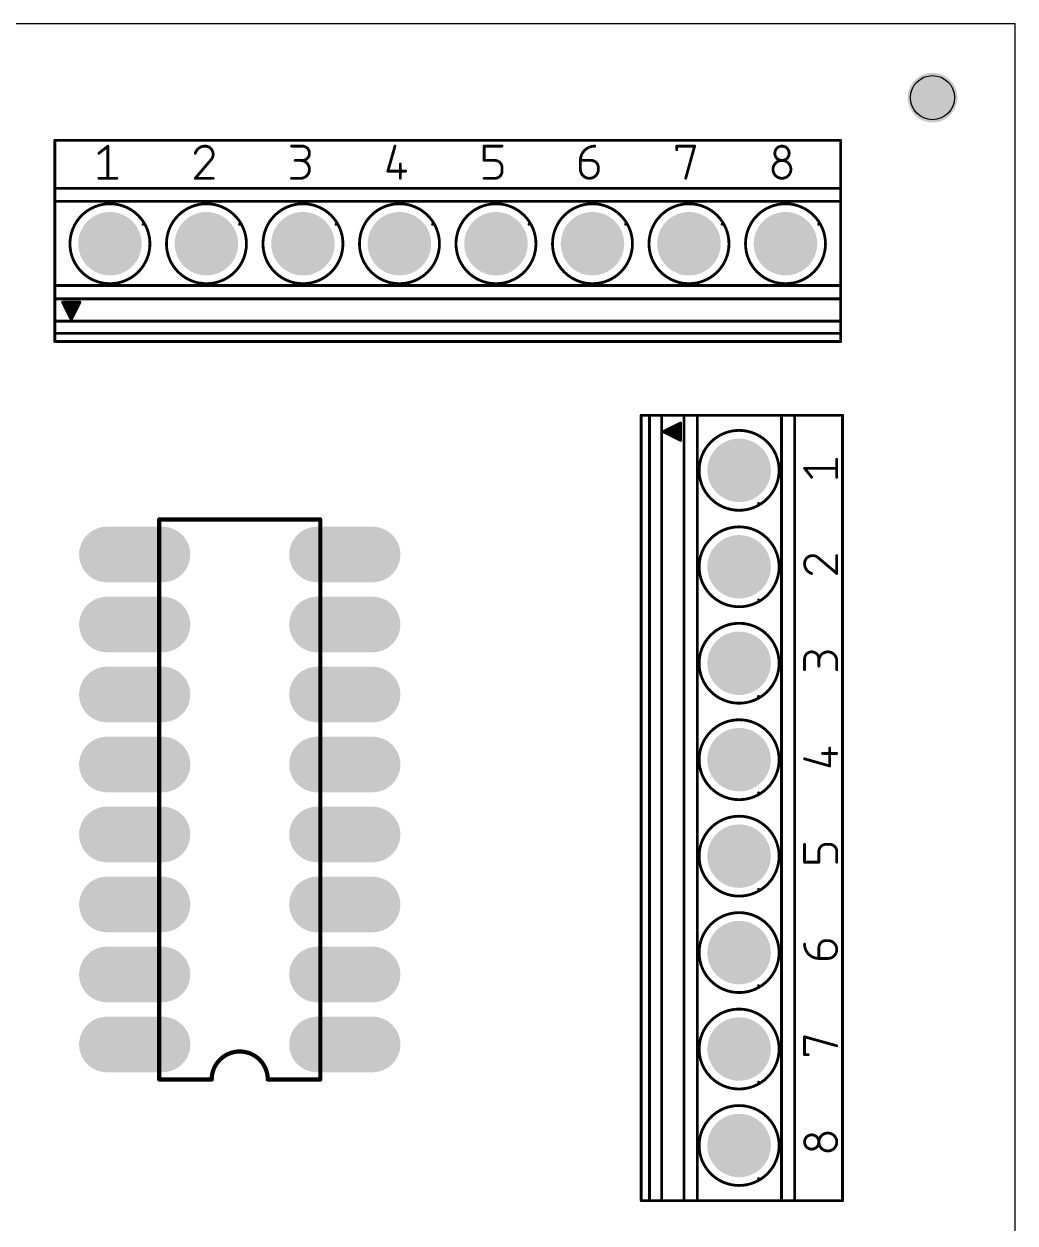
# Model space of a CAD drawing. Extents: x 0 to 102, y 25 to 102.
# Drawn here: x 65.66 to 101.6, y 58.09 to 101.6 of the extents above; entities that cross this region are included whole.
import ezdxf

# ---------------------------------------------------------------- set-up
doc = ezdxf.new("R2010")
doc.units = 0
for name, color, linetype in [('17', 110, 'CONTINUOUS'), ('20', 31, 'CONTINUOUS'), ('21', 253, 'CONTINUOUS'), ('29', 253, 'CONTINUOUS')]:
    doc.layers.add(name, color=color, linetype=linetype)

# ---------------------------------------------------------------- blocks, each defined once
blk = doc.blocks.new('LONGP100')
at = {"const_width": 1}
blk.add_lwpolyline([(-0.5, 0), (0.5, 0)], dxfattribs=at)
at = {"const_width": 0.5}
for points in [[(-0.5, 0.25, 1), (-0.5, -0.25)], [(0.5, -0.25, 1), (0.5, 0.25)]]:
    blk.add_lwpolyline(points, format="xyb", dxfattribs=at)
blk = doc.blocks.new('ROUNDP')
at = {"const_width": 0.5}
blk.add_lwpolyline([(0, -0.25, 1), (0, 0.25, 1), (0, -0.25)], format="xyb", dxfattribs=at)

msp = doc.modelspace()

# ---------------------------------------------------------------- linework, layer by layer
at = {"layer": '20'}
for p, q in [((101.6, 101.6), (0, 101.6)), ((101.6, 25.4), (101.6, 101.6))]:
    msp.add_line(p, q, dxfattribs=at)
msp.add_circle((98.608, 98.927), 0.8, dxfattribs=at)
at = {"layer": '21'}
for points, const_width in [([(66.776, 97.376), (95.276, 97.376)], 0.1016), ([(66.776, 97.376), (66.776, 95.6383)], 0.1016), ([(68.3768, 96.9081), (68.7014, 97.1677)], 0.1016), ([(68.7014, 97.1677), (68.7014, 95.9993)], 0.1016), ([(75.3618, 97.1677), (75.7513, 97.1677)], 0.1016), ([(79.1139, 97.1677), (78.8543, 96.2589)], 0.1016), ([(82.3468, 96.6484), (82.3468, 97.1677)], 0.1016), ([(82.3468, 97.1677), (82.9959, 97.1677)], 0.1016), ([(89.3318, 97.0379), (89.3318, 97.1677)], 0.1016), ([(89.3318, 97.1677), (89.9809, 97.1677)], 0.1016), ([(89.9809, 97.1677), (89.6564, 95.9993)], 0.1016), ([(95.276, 97.376), (95.276, 95.6383)], 0.1016), ([(72.421, 96.6484), (71.8693, 95.9993)], 0.1016), ([(75.7513, 96.6484), (75.4916, 96.6484)], 0.1016), ([(82.7363, 96.6484), (82.3468, 96.6484)], 0.1016), ([(85.8393, 96.6484), (86.2288, 96.6484)], 0.1016), ([(85.8393, 96.3239), (85.8393, 96.6484)], 0.1016), ([(78.8543, 96.2589), (79.5034, 96.2589)], 0.1016), ([(79.3087, 96.5186), (79.3087, 95.9993)], 0.1016), ([(82.9959, 96.2589), (82.9959, 96.3888)], 0.1016), ([(86.4884, 96.3888), (86.4884, 96.3239)], 0.1016), ([(68.3768, 95.9993), (69.0259, 95.9993)], 0.1016), ([(71.8693, 95.9993), (72.5184, 95.9993)], 0.1016), ([(75.3618, 95.9993), (75.6864, 95.9993)], 0.1016), ([(82.3468, 95.9993), (82.7363, 95.9993)], 0.1016), ([(66.776, 95.6383), (66.776, 95.1627)], 0.1016), ([(66.776, 95.6383), (95.276, 95.6383)], 0.1016), ([(95.276, 95.1627), (95.276, 95.6383)], 0.1016), ([(66.776, 92.1097), (66.776, 95.1627)], 0.1016), ([(95.276, 95.1627), (66.776, 95.1627)], 0.1016), ([(95.276, 92.1097), (95.276, 95.1627)], 0.1016), ([(69.982, 94.337), (69.976, 94.331)], 0.1016), ([(73.482, 94.337), (73.476, 94.331)], 0.1016), ([(76.982, 94.337), (76.976, 94.331)], 0.1016), ([(80.482, 94.337), (80.476, 94.331)], 0.1016), ([(83.982, 94.337), (83.976, 94.331)], 0.1016), ([(87.482, 94.337), (87.476, 94.331)], 0.1016), ([(90.982, 94.337), (90.976, 94.331)], 0.1016), ([(94.482, 94.337), (94.476, 94.331)], 0.1016), ([(66.776, 92.1097), (95.276, 92.1097)], 0.1016), ([(66.776, 92.1097), (66.776, 91.6267)], 0.1016), ([(95.276, 92.1097), (95.276, 91.6267)], 0.1016), ([(95.276, 91.6267), (66.776, 91.6267)], 0.1016), ([(66.776, 91.6267), (66.776, 90.815)], 0.1016), ([(67.3735, 90.8685), (67.056, 91.5035)], 0.1016), ([(67.056, 91.5035), (67.691, 91.5035)], 0.1016), ([(67.0877, 91.44), (67.6593, 91.44)], 0.1016), ([(67.1386, 91.3384), (67.6085, 91.3384)], 0.1016), ([(67.691, 91.5035), (67.3735, 90.8685)], 0.1016), ([(95.276, 91.6267), (95.276, 90.815)], 0.1016), ([(67.1894, 91.2368), (67.5577, 91.2368)], 0.1016), ([(67.2401, 91.1352), (67.5069, 91.1352)], 0.1016), ([(67.291, 91.0336), (67.4561, 91.0336)], 0.1016), ([(67.3418, 90.932), (67.4053, 90.932)], 0.1016), ([(95.276, 90.815), (66.776, 90.815)], 0.1016), ([(66.776, 90.815), (66.776, 90.376)], 0.1016), ([(95.276, 90.815), (95.276, 90.376)], 0.1016), ([(66.776, 90.376), (95.276, 90.376)], 0.1016), ([(66.776, 90.376), (66.776, 90.076)], 0.1016), ([(66.776, 90.076), (95.276, 90.076)], 0.1016), ([(95.276, 90.376), (95.276, 90.076)], 0.1016), ([(88.044, 87.402), (88.044, 58.902)], 0.1016), ([(88.344, 87.402), (88.044, 87.402)], 0.1016), ([(88.344, 87.402), (88.344, 58.902)], 0.1016), ([(88.783, 87.402), (88.344, 87.402)], 0.1016), ([(89.5947, 87.402), (88.783, 87.402)], 0.1016), ([(88.783, 58.902), (88.783, 87.402)], 0.1016), ([(88.8365, 86.8045), (89.4715, 87.122)], 0.1016), ([(89.3699, 87.0712), (89.4715, 87.0712)], 0.1016), ([(89.4715, 87.122), (89.4715, 86.487)], 0.1016), ([(89.5947, 58.902), (89.5947, 87.402)], 0.1016), ([(90.0777, 87.402), (89.5947, 87.402)], 0.1016), ([(90.0777, 87.402), (93.1307, 87.402)], 0.1016), ([(90.0777, 87.402), (90.0777, 58.902)], 0.1016), ([(93.6063, 87.402), (93.1307, 87.402)], 0.1016), ([(93.1307, 58.902), (93.1307, 87.402)], 0.1016), ([(95.344, 87.402), (93.6063, 87.402)], 0.1016), ([(93.6063, 87.402), (93.6063, 58.902)], 0.1016), ([(95.344, 87.402), (95.344, 58.902)], 0.1016), ([(89.4715, 86.487), (88.8365, 86.8045)], 0.1016), ([(88.9127, 86.7664), (89.4715, 86.7664)], 0.1016), ([(88.9635, 86.868), (89.4715, 86.868)], 0.1016), ([(89.1159, 86.6648), (89.4715, 86.6648)], 0.1016), ([(89.1667, 86.9696), (89.4715, 86.9696)], 0.1016), ([(89.3191, 86.5632), (89.4715, 86.5632)], 0.1016), ([(95.1357, 85.1521), (95.1357, 85.8012)], 0.1016), ([(94.2269, 85.1521), (93.9673, 85.4766)], 0.1016), ([(93.9673, 85.4766), (95.1357, 85.4766)], 0.1016), ([(92.305, 84.196), (92.299, 84.202)], 0.1016), ([(70.5625, 83.6181), (70.5625, 63.2981)], 0.1524), ([(70.5625, 83.6181), (76.4045, 83.6181)], 0.1524), ([(76.4045, 63.2981), (76.4045, 83.6181)], 0.1524), ([(94.4866, 82.2113), (95.1357, 81.6596)], 0.1016), ([(95.1357, 81.6596), (95.1357, 82.3087)], 0.1016), ([(92.305, 80.696), (92.299, 80.702)], 0.1016), ([(93.9673, 78.1671), (93.9673, 78.5566)], 0.1016), ([(94.4866, 78.5566), (94.4866, 78.2969)], 0.1016), ([(95.1357, 78.1671), (95.1357, 78.4916)], 0.1016), ([(92.305, 77.196), (92.299, 77.202)], 0.1016), ([(94.8761, 74.6746), (94.8761, 75.3237)], 0.1016), ([(93.9673, 74.9342), (94.8761, 74.6746)], 0.1016), ([(94.6164, 75.129), (95.1357, 75.129)], 0.1016), ([(92.305, 73.696), (92.299, 73.702)], 0.1016), ([(93.9673, 71.1821), (93.9673, 71.8312)], 0.1016), ([(94.8761, 71.8312), (94.7462, 71.8312)], 0.1016), ([(94.4866, 71.5716), (94.4866, 71.1821)], 0.1016), ([(95.1357, 71.1821), (95.1357, 71.5716)], 0.1016), ([(94.4866, 71.1821), (93.9673, 71.1821)], 0.1016), ([(92.305, 70.196), (92.299, 70.202)], 0.1016), ([(94.7462, 68.3387), (94.8111, 68.3387)], 0.1016), ([(94.4866, 67.6896), (94.4866, 68.0791)], 0.1016), ([(94.8111, 67.6896), (94.4866, 67.6896)], 0.1016), ([(92.305, 66.696), (92.299, 66.702)], 0.1016), ([(93.9673, 64.1971), (93.9673, 64.8462)], 0.1016), ([(93.9673, 64.8462), (95.1357, 64.5216)], 0.1016), ([(94.0971, 64.1971), (93.9673, 64.1971)], 0.1016), ([(70.5625, 63.2981), (72.4675, 63.2981)], 0.1524), ([(76.4045, 63.2981), (74.4995, 63.2981)], 0.1524), ([(92.305, 63.196), (92.299, 63.202)], 0.1016), ([(92.305, 59.696), (92.299, 59.702)], 0.1016), ([(88.344, 58.902), (88.044, 58.902)], 0.1016), ([(88.783, 58.902), (88.344, 58.902)], 0.1016), ([(89.5947, 58.902), (88.783, 58.902)], 0.1016), ([(90.0777, 58.902), (89.5947, 58.902)], 0.1016), ([(90.0777, 58.902), (93.1307, 58.902)], 0.1016), ([(93.1307, 58.902), (93.6063, 58.902)], 0.1016), ([(95.344, 58.902), (93.6063, 58.902)], 0.1016)]:
    msp.add_lwpolyline(points, dxfattribs=dict(at, const_width=const_width))
for points, const_width in [([(66.776, 97.4014, 1), (66.776, 97.3506)], 0.0508), ([(66.8014, 97.376, 1), (66.7506, 97.376)], 0.0508), ([(68.7268, 97.1677, 1), (68.676, 97.1677)], 0.0508), ([(68.7172, 97.1479, 1), (68.6855, 97.1875)], 0.0508), ([(72.2263, 97.1677, 0.3252), (71.8693, 96.9081)], 0.1016), ([(72.5184, 96.8756, 0.4142), (72.2263, 97.1677)], 0.1016), ([(72.2263, 97.1931, 1), (72.2263, 97.1423)], 0.0508), ([(72.2263, 97.1423, 1), (72.2263, 97.1931)], 0.0508), ([(75.3618, 97.1931, 1), (75.3618, 97.1423)], 0.0508), ([(75.7513, 96.6484, 1), (75.7513, 97.1677)], 0.1016), ([(75.7513, 97.1931, 1), (75.7513, 97.1423)], 0.0508), ([(75.7513, 97.1423, 1), (75.7513, 97.1931)], 0.0508), ([(79.1384, 97.1607, 1), (79.0895, 97.1747)], 0.0508), ([(82.3722, 97.1677, 1), (82.3214, 97.1677)], 0.0508), ([(82.3468, 97.1931, 1), (82.3468, 97.1423)], 0.0508), ([(82.9959, 97.1423, 1), (82.9959, 97.1931)], 0.0508), ([(86.3586, 97.1677, 0.4142), (85.8393, 96.6484)], 0.1016), ([(86.3586, 97.1423, 1), (86.3586, 97.1931)], 0.0508), ([(89.3572, 97.1677, 1), (89.3064, 97.1677)], 0.0508), ([(89.3318, 97.1931, 1), (89.3318, 97.1423)], 0.0508), ([(89.3064, 97.0379, 1), (89.3572, 97.0379)], 0.0508), ([(90.0054, 97.1609, 1), (89.9564, 97.1745)], 0.0508), ([(89.9809, 97.1423, 1), (89.9809, 97.1931)], 0.0508), ([(93.4085, 96.9081, 1), (92.8892, 96.9081)], 0.1016), ([(95.3014, 97.376, 1), (95.2506, 97.376)], 0.0508), ([(95.276, 97.3506, 1), (95.276, 97.4014)], 0.0508), ([(68.3609, 96.9279, 1), (68.3927, 96.8882)], 0.0508), ([(71.8451, 96.9159, 1), (71.8935, 96.9002)], 0.0508), ([(72.421, 96.6484, 0.2053), (72.5184, 96.8756)], 0.1016), ([(72.4035, 96.6668, 1), (72.4386, 96.63)], 0.0508), ([(72.4404, 96.632, 1), (72.4017, 96.6649)], 0.0508), ([(72.5438, 96.8756, 1), (72.493, 96.8756)], 0.0508), ([(72.493, 96.8756, 1), (72.5438, 96.8756)], 0.0508), ([(75.4916, 96.6738, 1), (75.4916, 96.623)], 0.0508), ([(75.6864, 95.9993, 1), (75.6864, 96.6484)], 0.1016), ([(75.6864, 96.6738, 1), (75.6864, 96.623)], 0.0508), ([(75.7513, 96.6738, 1), (75.7513, 96.623)], 0.0508), ([(75.7513, 96.623, 1), (75.7513, 96.6738)], 0.0508), ([(82.3468, 96.6738, 1), (82.3468, 96.623)], 0.0508), ([(82.3214, 96.6484, 1), (82.3722, 96.6484)], 0.0508), ([(82.9959, 96.3888, 0.4142), (82.7363, 96.6484)], 0.1016), ([(82.7363, 96.6738, 1), (82.7363, 96.623)], 0.0508), ([(82.7363, 96.623, 1), (82.7363, 96.6738)], 0.0508), ([(85.8393, 96.6738, 1), (85.8393, 96.623)], 0.0508), ([(85.8647, 96.6484, 1), (85.8139, 96.6484)], 0.0508), ([(85.8139, 96.6484, 1), (85.8647, 96.6484)], 0.0508), ([(86.4884, 96.3888, 0.4142), (86.2288, 96.6484)], 0.1016), ([(86.2288, 96.6738, 1), (86.2288, 96.623)], 0.0508), ([(86.2288, 96.623, 1), (86.2288, 96.6738)], 0.0508), ([(93.4734, 96.3239, 1), (92.8243, 96.3239)], 0.1016), ([(92.8892, 96.9081, 1), (93.4085, 96.9081)], 0.1016), ([(92.9146, 96.9081, 1), (92.8638, 96.9081)], 0.0508), ([(92.8638, 96.9081, 1), (92.9146, 96.9081)], 0.0508), ([(93.4339, 96.9081, 1), (93.3831, 96.9081)], 0.0508), ([(93.3831, 96.9081, 1), (93.4339, 96.9081)], 0.0508), ([(78.8543, 96.2843, 1), (78.8543, 96.2335)], 0.0508), ([(78.8299, 96.2659, 1), (78.8787, 96.252)], 0.0508), ([(79.3341, 96.5186, 1), (79.2833, 96.5186)], 0.0508), ([(79.5034, 96.2335, 1), (79.5034, 96.2843)], 0.0508), ([(82.7363, 95.9993, 0.4142), (82.9959, 96.2589)], 0.1016), ([(83.0213, 96.3888, 1), (82.9705, 96.3888)], 0.0508), ([(82.9705, 96.3888, 1), (83.0213, 96.3888)], 0.0508), ([(83.0213, 96.2589, 1), (82.9705, 96.2589)], 0.0508), ([(82.9705, 96.2589, 1), (83.0213, 96.2589)], 0.0508), ([(85.8393, 96.3239, 1), (86.4884, 96.3239)], 0.1016), ([(85.8647, 96.3239, 1), (85.8139, 96.3239)], 0.0508), ([(85.8139, 96.3239, 1), (85.8647, 96.3239)], 0.0508), ([(86.5138, 96.3888, 1), (86.463, 96.3888)], 0.0508), ([(86.463, 96.3888, 1), (86.5138, 96.3888)], 0.0508), ([(86.5138, 96.3239, 1), (86.463, 96.3239)], 0.0508), ([(86.463, 96.3239, 1), (86.5138, 96.3239)], 0.0508), ([(92.8243, 96.3239, 1), (93.4734, 96.3239)], 0.1016), ([(92.8497, 96.3239, 1), (92.7989, 96.3239)], 0.0508), ([(92.7989, 96.3239, 1), (92.8497, 96.3239)], 0.0508), ([(93.4988, 96.3239, 1), (93.448, 96.3239)], 0.0508), ([(93.448, 96.3239, 1), (93.4988, 96.3239)], 0.0508), ([(68.3768, 96.0247, 1), (68.3768, 95.9739)], 0.0508), ([(68.676, 95.9993, 1), (68.7268, 95.9993)], 0.0508), ([(69.0259, 95.9739, 1), (69.0259, 96.0247)], 0.0508), ([(71.8499, 96.0158, 1), (71.8887, 95.9828)], 0.0508), ([(71.8693, 96.0247, 1), (71.8693, 95.9739)], 0.0508), ([(72.5184, 95.9739, 1), (72.5184, 96.0247)], 0.0508), ([(75.3618, 96.0247, 1), (75.3618, 95.9739)], 0.0508), ([(75.6864, 96.0247, 1), (75.6864, 95.9739)], 0.0508), ([(75.6864, 95.9739, 1), (75.6864, 96.0247)], 0.0508), ([(79.2833, 95.9993, 1), (79.3341, 95.9993)], 0.0508), ([(82.3468, 96.0247, 1), (82.3468, 95.9739)], 0.0508), ([(82.7363, 96.0247, 1), (82.7363, 95.9739)], 0.0508), ([(82.7363, 95.9739, 1), (82.7363, 96.0247)], 0.0508), ([(89.6319, 96.0061, 1), (89.6808, 95.9925)], 0.0508), ([(66.8014, 95.6383, 1), (66.7506, 95.6383)], 0.0508), ([(66.776, 95.6637, 1), (66.776, 95.6129)], 0.0508), ([(66.7506, 95.6383, 1), (66.8014, 95.6383)], 0.0508), ([(95.3014, 95.6383, 1), (95.2506, 95.6383)], 0.0508), ([(95.2506, 95.6383, 1), (95.3014, 95.6383)], 0.0508), ([(95.276, 95.6129, 1), (95.276, 95.6637)], 0.0508), ([(66.8014, 95.1627, 1), (66.7506, 95.1627)], 0.0508), ([(66.776, 95.1881, 1), (66.776, 95.1373)], 0.0508), ([(66.7506, 95.1627, 1), (66.8014, 95.1627)], 0.0508), ([(68.776, 92.176, 1), (68.776, 95.076, 1), (68.776, 92.176)], 0.1016), ([(72.276, 92.176, 1), (72.276, 95.076, 1), (72.276, 92.176)], 0.1016), ([(75.776, 92.176, 1), (75.776, 95.076, 1), (75.776, 92.176)], 0.1016), ([(79.276, 92.176, 1), (79.276, 95.076, 1), (79.276, 92.176)], 0.1016), ([(82.776, 92.176, 1), (82.776, 95.076, 1), (82.776, 92.176)], 0.1016), ([(86.276, 92.176, 1), (86.276, 95.076, 1), (86.276, 92.176)], 0.1016), ([(89.776, 92.176, 1), (89.776, 95.076, 1), (89.776, 92.176)], 0.1016), ([(93.276, 92.176, 1), (93.276, 95.076, 1), (93.276, 92.176)], 0.1016), ([(95.3014, 95.1627, 1), (95.2506, 95.1627)], 0.0508), ([(95.2506, 95.1627, 1), (95.3014, 95.1627)], 0.0508), ([(95.276, 95.1373, 1), (95.276, 95.1881)], 0.0508), ([(69.958, 94.349, 1), (69.994, 94.313)], 0.0508), ([(70, 94.319, 1), (69.964, 94.355)], 0.0508), ([(73.458, 94.349, 1), (73.494, 94.313)], 0.0508), ([(73.5, 94.319, 1), (73.464, 94.355)], 0.0508), ([(76.958, 94.349, 1), (76.994, 94.313)], 0.0508), ([(77, 94.319, 1), (76.964, 94.355)], 0.0508), ([(80.458, 94.349, 1), (80.494, 94.313)], 0.0508), ([(80.5, 94.319, 1), (80.464, 94.355)], 0.0508), ([(83.958, 94.349, 1), (83.994, 94.313)], 0.0508), ([(84, 94.319, 1), (83.964, 94.355)], 0.0508), ([(87.458, 94.349, 1), (87.494, 94.313)], 0.0508), ([(87.5, 94.319, 1), (87.464, 94.355)], 0.0508), ([(90.958, 94.349, 1), (90.994, 94.313)], 0.0508), ([(91, 94.319, 1), (90.964, 94.355)], 0.0508), ([(94.458, 94.349, 1), (94.494, 94.313)], 0.0508), ([(94.5, 94.319, 1), (94.464, 94.355)], 0.0508), ([(66.776, 92.1351, 1), (66.776, 92.0843)], 0.0508), ([(66.8014, 92.1097, 1), (66.7506, 92.1097)], 0.0508), ([(66.7506, 92.1097, 1), (66.8014, 92.1097)], 0.0508), ([(95.3014, 92.1097, 1), (95.2506, 92.1097)], 0.0508), ([(95.2506, 92.1097, 1), (95.3014, 92.1097)], 0.0508), ([(95.276, 92.0843, 1), (95.276, 92.1351)], 0.0508), ([(66.776, 91.6521, 1), (66.776, 91.6013)], 0.0508), ([(66.8014, 91.6267, 1), (66.7506, 91.6267)], 0.0508), ([(66.7506, 91.6267, 1), (66.8014, 91.6267)], 0.0508), ([(67.0787, 91.5149, 1), (67.0333, 91.4921)], 0.0508), ([(67.056, 91.5289, 1), (67.056, 91.4781)], 0.0508), ([(67.0877, 91.4654, 1), (67.0877, 91.4146)], 0.0508), ([(67.1386, 91.3638, 1), (67.1386, 91.313)], 0.0508), ([(67.6085, 91.313, 1), (67.6085, 91.3638)], 0.0508), ([(67.6593, 91.4146, 1), (67.6593, 91.4654)], 0.0508), ([(67.7137, 91.4921, 1), (67.6683, 91.5149)], 0.0508), ([(67.691, 91.4781, 1), (67.691, 91.5289)], 0.0508), ([(95.3014, 91.6267, 1), (95.2506, 91.6267)], 0.0508), ([(95.2506, 91.6267, 1), (95.3014, 91.6267)], 0.0508), ([(95.276, 91.6013, 1), (95.276, 91.6521)], 0.0508), ([(67.1894, 91.2622, 1), (67.1894, 91.2114)], 0.0508), ([(67.2401, 91.1606, 1), (67.2401, 91.1098)], 0.0508), ([(67.291, 91.059, 1), (67.291, 91.0082)], 0.0508), ([(67.3418, 90.9574, 1), (67.3418, 90.9066)], 0.0508), ([(67.4053, 90.9066, 1), (67.4053, 90.9574)], 0.0508), ([(67.4561, 91.0082, 1), (67.4561, 91.059)], 0.0508), ([(67.5069, 91.1098, 1), (67.5069, 91.1606)], 0.0508), ([(67.5577, 91.2114, 1), (67.5577, 91.2622)], 0.0508), ([(66.776, 90.8404, 1), (66.776, 90.7896)], 0.0508), ([(66.8014, 90.815, 1), (66.7506, 90.815)], 0.0508), ([(66.7506, 90.815, 1), (66.8014, 90.815)], 0.0508), ([(67.3508, 90.8799, 1), (67.3962, 90.8571)], 0.0508), ([(67.3508, 90.8571, 1), (67.3962, 90.8799)], 0.0508), ([(95.3014, 90.815, 1), (95.2506, 90.815)], 0.0508), ([(95.2506, 90.815, 1), (95.3014, 90.815)], 0.0508), ([(95.276, 90.7896, 1), (95.276, 90.8404)], 0.0508), ([(66.776, 90.4014, 1), (66.776, 90.3506)], 0.0508), ([(66.8014, 90.376, 1), (66.7506, 90.376)], 0.0508), ([(66.7506, 90.376, 1), (66.8014, 90.376)], 0.0508), ([(66.776, 90.1014, 1), (66.776, 90.0506)], 0.0508), ([(66.7506, 90.076, 1), (66.8014, 90.076)], 0.0508), ([(95.3014, 90.376, 1), (95.2506, 90.376)], 0.0508), ([(95.2506, 90.376, 1), (95.3014, 90.376)], 0.0508), ([(95.2506, 90.076, 1), (95.3014, 90.076)], 0.0508), ([(95.276, 90.3506, 1), (95.276, 90.4014)], 0.0508), ([(95.276, 90.0506, 1), (95.276, 90.1014)], 0.0508), ([(88.0694, 87.402, 1), (88.0186, 87.402)], 0.0508), ([(88.044, 87.4274, 1), (88.044, 87.3766)], 0.0508), ([(88.3694, 87.402, 1), (88.3186, 87.402)], 0.0508), ([(88.344, 87.4274, 1), (88.344, 87.3766)], 0.0508), ([(88.344, 87.3766, 1), (88.344, 87.4274)], 0.0508), ([(88.783, 87.4274, 1), (88.783, 87.3766)], 0.0508), ([(88.8084, 87.402, 1), (88.7576, 87.402)], 0.0508), ([(88.783, 87.3766, 1), (88.783, 87.4274)], 0.0508), ([(89.3699, 87.0966, 1), (89.3699, 87.0458)], 0.0508), ([(89.4969, 87.122, 1), (89.4461, 87.122)], 0.0508), ([(89.4829, 87.0993, 1), (89.4601, 87.1447)], 0.0508), ([(89.4715, 87.0458, 1), (89.4715, 87.0966)], 0.0508), ([(89.6201, 87.402, 1), (89.5693, 87.402)], 0.0508), ([(89.5947, 87.4274, 1), (89.5947, 87.3766)], 0.0508), ([(89.5947, 87.3766, 1), (89.5947, 87.4274)], 0.0508), ([(90.0777, 87.4274, 1), (90.0777, 87.3766)], 0.0508), ([(90.1031, 87.402, 1), (90.0523, 87.402)], 0.0508), ([(90.0777, 87.3766, 1), (90.0777, 87.4274)], 0.0508), ([(93.1307, 87.4274, 1), (93.1307, 87.3766)], 0.0508), ([(93.1561, 87.402, 1), (93.1053, 87.402)], 0.0508), ([(93.1307, 87.3766, 1), (93.1307, 87.4274)], 0.0508), ([(93.6063, 87.4274, 1), (93.6063, 87.3766)], 0.0508), ([(93.6317, 87.402, 1), (93.5809, 87.402)], 0.0508), ([(93.6063, 87.3766, 1), (93.6063, 87.4274)], 0.0508), ([(95.3694, 87.402, 1), (95.3186, 87.402)], 0.0508), ([(95.344, 87.3766, 1), (95.344, 87.4274)], 0.0508), ([(88.8479, 86.8272, 1), (88.8251, 86.7818)], 0.0508), ([(88.8251, 86.8272, 1), (88.8479, 86.7818)], 0.0508), ([(88.9127, 86.7918, 1), (88.9127, 86.741)], 0.0508), ([(88.9635, 86.8934, 1), (88.9635, 86.8426)], 0.0508), ([(89.1159, 86.6902, 1), (89.1159, 86.6394)], 0.0508), ([(89.1667, 86.995, 1), (89.1667, 86.9442)], 0.0508), ([(89.3191, 86.5886, 1), (89.3191, 86.5378)], 0.0508), ([(89.4715, 86.9442, 1), (89.4715, 86.995)], 0.0508), ([(89.4715, 86.8426, 1), (89.4715, 86.8934)], 0.0508), ([(89.4715, 86.741, 1), (89.4715, 86.7918)], 0.0508), ([(89.4715, 86.6394, 1), (89.4715, 86.6902)], 0.0508), ([(89.4715, 86.5378, 1), (89.4715, 86.5886)], 0.0508), ([(91.594, 83.952, 1), (91.594, 86.852, 1), (91.594, 83.952)], 0.1016), ([(89.4461, 86.487, 1), (89.4969, 86.487)], 0.0508), ([(89.4601, 86.4643, 1), (89.4829, 86.5097)], 0.0508), ([(95.1611, 85.8012, 1), (95.1103, 85.8012)], 0.0508), ([(93.9871, 85.4925, 1), (93.9475, 85.4608)], 0.0508), ([(93.9673, 85.502, 1), (93.9673, 85.4512)], 0.0508), ([(95.1357, 85.4512, 1), (95.1357, 85.502)], 0.0508), ([(94.2071, 85.1362, 1), (94.2468, 85.168)], 0.0508), ([(95.1103, 85.1521, 1), (95.1611, 85.1521)], 0.0508), ([(92.317, 84.22, 1), (92.281, 84.184)], 0.0508), ([(92.287, 84.178, 1), (92.323, 84.214)], 0.0508), ([(70.6006, 83.6181, 1), (70.5244, 83.6181)], 0.0762), ([(70.5625, 83.6562, 1), (70.5625, 83.58)], 0.0762), ([(76.4426, 83.6181, 1), (76.3664, 83.6181)], 0.0762), ([(76.4045, 83.58, 1), (76.4045, 83.6562)], 0.0762), ([(91.594, 80.452, 1), (91.594, 83.352, 1), (91.594, 80.452)], 0.1016), ([(94.2594, 82.3087, 0.4142), (93.9673, 82.0166)], 0.1016), ([(94.4866, 82.2113, 0.2053), (94.2594, 82.3087)], 0.1016), ([(94.2594, 82.3341, 1), (94.2594, 82.2833)], 0.0508), ([(94.2594, 82.2833, 1), (94.2594, 82.3341)], 0.0508), ([(94.503, 82.2307, 1), (94.4701, 82.192)], 0.0508), ([(94.4682, 82.1938, 1), (94.505, 82.2289)], 0.0508), ([(95.1611, 82.3087, 1), (95.1103, 82.3087)], 0.0508), ([(93.9673, 82.0166, 0.3252), (94.2269, 81.6596)], 0.1016), ([(93.9927, 82.0166, 1), (93.9419, 82.0166)], 0.0508), ([(93.9419, 82.0166, 1), (93.9927, 82.0166)], 0.0508), ([(94.2191, 81.6354, 1), (94.2348, 81.6838)], 0.0508), ([(95.1103, 81.6596, 1), (95.1611, 81.6596)], 0.0508), ([(95.1192, 81.6402, 1), (95.1522, 81.6789)], 0.0508), ([(92.317, 80.72, 1), (92.281, 80.684)], 0.0508), ([(92.287, 80.678, 1), (92.323, 80.714)], 0.0508), ([(91.594, 76.952, 1), (91.594, 79.852, 1), (91.594, 76.952)], 0.1016), ([(94.4866, 78.5566, 1), (93.9673, 78.5566)], 0.1016), ([(95.1357, 78.4916, 1), (94.4866, 78.4916)], 0.1016), ([(93.9927, 78.5566, 1), (93.9419, 78.5566)], 0.0508), ([(93.9419, 78.5566, 1), (93.9927, 78.5566)], 0.0508), ([(94.512, 78.5566, 1), (94.4612, 78.5566)], 0.0508), ([(94.4612, 78.5566, 1), (94.512, 78.5566)], 0.0508), ([(94.4612, 78.4916, 1), (94.512, 78.4916)], 0.0508), ([(94.4612, 78.2969, 1), (94.512, 78.2969)], 0.0508), ([(95.1611, 78.4916, 1), (95.1103, 78.4916)], 0.0508), ([(95.1103, 78.4916, 1), (95.1611, 78.4916)], 0.0508), ([(93.9419, 78.1671, 1), (93.9927, 78.1671)], 0.0508), ([(95.1103, 78.1671, 1), (95.1611, 78.1671)], 0.0508), ([(92.317, 77.22, 1), (92.281, 77.184)], 0.0508), ([(92.287, 77.178, 1), (92.323, 77.214)], 0.0508), ([(91.594, 73.452, 1), (91.594, 76.352, 1), (91.594, 73.452)], 0.1016), ([(94.9015, 75.3237, 1), (94.8507, 75.3237)], 0.0508), ([(93.9743, 74.9587, 1), (93.9603, 74.9098)], 0.0508), ([(94.6164, 75.1544, 1), (94.6164, 75.1036)], 0.0508), ([(95.1357, 75.1036, 1), (95.1357, 75.1544)], 0.0508), ([(94.8507, 74.6746, 1), (94.9015, 74.6746)], 0.0508), ([(94.8691, 74.6502, 1), (94.883, 74.699)], 0.0508), ([(92.317, 73.72, 1), (92.281, 73.684)], 0.0508), ([(92.287, 73.678, 1), (92.323, 73.714)], 0.0508), ([(91.594, 69.952, 1), (91.594, 72.852, 1), (91.594, 69.952)], 0.1016), ([(93.9927, 71.8312, 1), (93.9419, 71.8312)], 0.0508), ([(94.7462, 71.8312, 0.4142), (94.4866, 71.5716)], 0.1016), ([(94.7462, 71.8566, 1), (94.7462, 71.8058)], 0.0508), ([(94.7462, 71.8058, 1), (94.7462, 71.8566)], 0.0508), ([(95.1357, 71.5716, 0.4142), (94.8761, 71.8312)], 0.1016), ([(94.8761, 71.8566, 1), (94.8761, 71.8058)], 0.0508), ([(94.8761, 71.8058, 1), (94.8761, 71.8566)], 0.0508), ([(94.512, 71.5716, 1), (94.4612, 71.5716)], 0.0508), ([(94.4612, 71.5716, 1), (94.512, 71.5716)], 0.0508), ([(95.1611, 71.5716, 1), (95.1103, 71.5716)], 0.0508), ([(95.1103, 71.5716, 1), (95.1611, 71.5716)], 0.0508), ([(93.9673, 71.2075, 1), (93.9673, 71.1567)], 0.0508), ([(93.9419, 71.1821, 1), (93.9927, 71.1821)], 0.0508), ([(94.4612, 71.1821, 1), (94.512, 71.1821)], 0.0508), ([(94.4866, 71.1567, 1), (94.4866, 71.2075)], 0.0508), ([(95.1103, 71.1821, 1), (95.1611, 71.1821)], 0.0508), ([(92.317, 70.22, 1), (92.281, 70.184)], 0.0508), ([(92.287, 70.178, 1), (92.323, 70.214)], 0.0508), ([(91.594, 66.452, 1), (91.594, 69.352, 1), (91.594, 66.452)], 0.1016), ([(94.7462, 68.3387, 0.4142), (94.4866, 68.0791)], 0.1016), ([(94.7462, 68.3641, 1), (94.7462, 68.3133)], 0.0508), ([(94.7462, 68.3133, 1), (94.7462, 68.3641)], 0.0508), ([(94.8111, 67.6896, 1), (94.8111, 68.3387)], 0.1016), ([(94.8111, 68.3641, 1), (94.8111, 68.3133)], 0.0508), ([(94.8111, 68.3133, 1), (94.8111, 68.3641)], 0.0508), ([(93.9673, 68.2089, 0.4142), (94.4866, 67.6896)], 0.1016), ([(93.9927, 68.2089, 1), (93.9419, 68.2089)], 0.0508), ([(94.512, 68.0791, 1), (94.4612, 68.0791)], 0.0508), ([(94.4612, 68.0791, 1), (94.512, 68.0791)], 0.0508), ([(94.4866, 67.715, 1), (94.4866, 67.6642)], 0.0508), ([(94.4612, 67.6896, 1), (94.512, 67.6896)], 0.0508), ([(94.4866, 67.6642, 1), (94.4866, 67.715)], 0.0508), ([(94.8111, 67.715, 1), (94.8111, 67.6642)], 0.0508), ([(94.8111, 67.6642, 1), (94.8111, 67.715)], 0.0508), ([(92.317, 66.72, 1), (92.281, 66.684)], 0.0508), ([(92.287, 66.678, 1), (92.323, 66.714)], 0.0508), ([(91.594, 62.952, 1), (91.594, 65.852, 1), (91.594, 62.952)], 0.1016), ([(93.9927, 64.8462, 1), (93.9419, 64.8462)], 0.0508), ([(93.9741, 64.8707, 1), (93.9605, 64.8217)], 0.0508), ([(95.1289, 64.4972, 1), (95.1425, 64.5461)], 0.0508), ([(74.4995, 63.2981, 1), (72.4675, 63.2981)], 0.1524), ([(93.9673, 64.2225, 1), (93.9673, 64.1717)], 0.0508), ([(93.9419, 64.1971, 1), (93.9927, 64.1971)], 0.0508), ([(94.0971, 64.1717, 1), (94.0971, 64.2225)], 0.0508), ([(70.5625, 63.3362, 1), (70.5625, 63.26)], 0.0762), ([(70.5244, 63.2981, 1), (70.6006, 63.2981)], 0.0762), ([(72.4294, 63.2981, 1), (72.5056, 63.2981)], 0.0762), ([(72.4675, 63.26, 1), (72.4675, 63.3362)], 0.0762), ([(74.4995, 63.3362, 1), (74.4995, 63.26)], 0.0762), ([(74.4614, 63.2981, 1), (74.5376, 63.2981)], 0.0762), ([(76.3664, 63.2981, 1), (76.4426, 63.2981)], 0.0762), ([(76.4045, 63.26, 1), (76.4045, 63.3362)], 0.0762), ([(92.317, 63.22, 1), (92.281, 63.184)], 0.0508), ([(92.287, 63.178, 1), (92.323, 63.214)], 0.0508), ([(91.594, 59.452, 1), (91.594, 62.352, 1), (91.594, 59.452)], 0.1016), ([(94.8111, 61.3537, 1), (94.8111, 60.7046)], 0.1016), ([(94.8111, 60.7046, 1), (94.8111, 61.3537)], 0.1016), ([(94.8111, 61.3791, 1), (94.8111, 61.3283)], 0.0508), ([(94.8111, 61.3283, 1), (94.8111, 61.3791)], 0.0508), ([(94.2269, 61.2888, 1), (94.2269, 60.7695)], 0.1016), ([(94.2269, 60.7695, 1), (94.2269, 61.2888)], 0.1016), ([(94.2269, 61.3142, 1), (94.2269, 61.2634)], 0.0508), ([(94.2269, 61.2634, 1), (94.2269, 61.3142)], 0.0508), ([(94.2269, 60.7949, 1), (94.2269, 60.7441)], 0.0508), ([(94.2269, 60.7441, 1), (94.2269, 60.7949)], 0.0508), ([(94.8111, 60.73, 1), (94.8111, 60.6792)], 0.0508), ([(94.8111, 60.6792, 1), (94.8111, 60.73)], 0.0508), ([(92.317, 59.72, 1), (92.281, 59.684)], 0.0508), ([(92.287, 59.678, 1), (92.323, 59.714)], 0.0508), ([(88.044, 58.9274, 1), (88.044, 58.8766)], 0.0508), ([(88.0186, 58.902, 1), (88.0694, 58.902)], 0.0508), ([(88.344, 58.9274, 1), (88.344, 58.8766)], 0.0508), ([(88.3186, 58.902, 1), (88.3694, 58.902)], 0.0508), ([(88.344, 58.8766, 1), (88.344, 58.9274)], 0.0508), ([(88.783, 58.9274, 1), (88.783, 58.8766)], 0.0508), ([(88.7576, 58.902, 1), (88.8084, 58.902)], 0.0508), ([(88.783, 58.8766, 1), (88.783, 58.9274)], 0.0508), ([(89.5947, 58.9274, 1), (89.5947, 58.8766)], 0.0508), ([(89.5693, 58.902, 1), (89.6201, 58.902)], 0.0508), ([(89.5947, 58.8766, 1), (89.5947, 58.9274)], 0.0508), ([(90.0777, 58.9274, 1), (90.0777, 58.8766)], 0.0508), ([(90.0523, 58.902, 1), (90.1031, 58.902)], 0.0508), ([(90.0777, 58.8766, 1), (90.0777, 58.9274)], 0.0508), ([(93.1307, 58.9274, 1), (93.1307, 58.8766)], 0.0508), ([(93.1053, 58.902, 1), (93.1561, 58.902)], 0.0508), ([(93.1307, 58.8766, 1), (93.1307, 58.9274)], 0.0508), ([(93.6063, 58.9274, 1), (93.6063, 58.8766)], 0.0508), ([(93.5809, 58.902, 1), (93.6317, 58.902)], 0.0508), ([(93.6063, 58.8766, 1), (93.6063, 58.9274)], 0.0508), ([(95.3186, 58.902, 1), (95.3694, 58.902)], 0.0508), ([(95.344, 58.8766, 1), (95.344, 58.9274)], 0.0508)]:
    msp.add_lwpolyline(points, format="xyb", dxfattribs=dict(at, const_width=const_width))
at = {"layer": '29', "const_width": 0.9016}
msp.add_lwpolyline([(98.608, 98.4762, 1), (98.608, 99.3778, 1), (98.608, 98.4762)], format="xyb", dxfattribs=at)

# ---------------------------------------------------------------- block references
at = {"layer": '17'}
for name, p, xscale, yscale, rotation in [('ROUNDP', (68.776, 93.626), 2.1, 2.1, 90), ('ROUNDP', (68.776, 93.626), 2.1, 2.1, 90), ('ROUNDP', (72.276, 93.626), 2.1, 2.1, 90), ('ROUNDP', (72.276, 93.626), 2.1, 2.1, 90), ('ROUNDP', (75.776, 93.626), 2.1, 2.1, 90), ('ROUNDP', (75.776, 93.626), 2.1, 2.1, 90), ('ROUNDP', (79.276, 93.626), 2.1, 2.1, 90), ('ROUNDP', (79.276, 93.626), 2.1, 2.1, 90), ('ROUNDP', (82.776, 93.626), 2.1, 2.1, 90), ('ROUNDP', (82.776, 93.626), 2.1, 2.1, 90), ('ROUNDP', (86.276, 93.626), 2.1, 2.1, 90), ('ROUNDP', (86.276, 93.626), 2.1, 2.1, 90), ('ROUNDP', (89.776, 93.626), 2.1, 2.1, 90), ('ROUNDP', (89.776, 93.626), 2.1, 2.1, 90), ('ROUNDP', (93.276, 93.626), 2.1, 2.1, 90), ('ROUNDP', (93.276, 93.626), 2.1, 2.1, 90), ('LONGP100', (69.6735, 82.3481), 1.8128, 1.8128, 180), ('LONGP100', (69.6735, 82.3481), 1.8128, 1.8128, 180), ('LONGP100', (77.2935, 82.3481), 1.8128, 1.8128, 180), ('LONGP100', (77.2935, 82.3481), 1.8128, 1.8128, 180), ('LONGP100', (69.6735, 79.8081), 1.8128, 1.8128, 180), ('LONGP100', (69.6735, 79.8081), 1.8128, 1.8128, 180), ('LONGP100', (77.2935, 79.8081), 1.8128, 1.8128, 180), ('LONGP100', (77.2935, 79.8081), 1.8128, 1.8128, 180), ('LONGP100', (69.6735, 77.2681), 1.8128, 1.8128, 180), ('LONGP100', (69.6735, 77.2681), 1.8128, 1.8128, 180), ('LONGP100', (77.2935, 77.2681), 1.8128, 1.8128, 180), ('LONGP100', (77.2935, 77.2681), 1.8128, 1.8128, 180), ('LONGP100', (69.6735, 74.7281), 1.8128, 1.8128, 180), ('LONGP100', (69.6735, 74.7281), 1.8128, 1.8128, 180), ('LONGP100', (77.2935, 74.7281), 1.8128, 1.8128, 180), ('LONGP100', (77.2935, 74.7281), 1.8128, 1.8128, 180), ('LONGP100', (69.6735, 72.1881), 1.8128, 1.8128, 180), ('LONGP100', (69.6735, 72.1881), 1.8128, 1.8128, 180), ('LONGP100', (77.2935, 72.1881), 1.8128, 1.8128, 180), ('LONGP100', (77.2935, 72.1881), 1.8128, 1.8128, 180), ('LONGP100', (69.6735, 69.6481), 1.8128, 1.8128, 180), ('LONGP100', (69.6735, 69.6481), 1.8128, 1.8128, 180), ('LONGP100', (77.2935, 69.6481), 1.8128, 1.8128, 180), ('LONGP100', (77.2935, 69.6481), 1.8128, 1.8128, 180), ('LONGP100', (69.6735, 67.1081), 1.8128, 1.8128, 180), ('LONGP100', (69.6735, 67.1081), 1.8128, 1.8128, 180), ('LONGP100', (77.2935, 67.1081), 1.8128, 1.8128, 180), ('LONGP100', (77.2935, 67.1081), 1.8128, 1.8128, 180), ('LONGP100', (69.6735, 64.5681), 1.8128, 1.8128, 180), ('LONGP100', (69.6735, 64.5681), 1.8128, 1.8128, 180), ('LONGP100', (77.2935, 64.5681), 1.8128, 1.8128, 180), ('LONGP100', (77.2935, 64.5681), 1.8128, 1.8128, 180)]:
    msp.add_blockref(name, p, dxfattribs=dict(at, xscale=xscale, yscale=yscale, rotation=rotation))
at = {"layer": '17', "xscale": 2.1, "yscale": 2.1}
for p in [(91.594, 85.402), (91.594, 85.402), (91.594, 81.902), (91.594, 81.902), (91.594, 78.402), (91.594, 78.402), (91.594, 74.902), (91.594, 74.902), (91.594, 71.402), (91.594, 71.402), (91.594, 67.902), (91.594, 67.902), (91.594, 64.402), (91.594, 64.402), (91.594, 60.902), (91.594, 60.902)]:
    msp.add_blockref('ROUNDP', p, dxfattribs=at)
at = {"layer": '29'}
for name, p, xscale, yscale, rotation in [('ROUNDP', (68.776, 93.626), 2.3032, 2.3032, 90), ('ROUNDP', (72.276, 93.626), 2.3032, 2.3032, 90), ('ROUNDP', (75.776, 93.626), 2.3032, 2.3032, 90), ('ROUNDP', (79.276, 93.626), 2.3032, 2.3032, 90), ('ROUNDP', (82.776, 93.626), 2.3032, 2.3032, 90), ('ROUNDP', (86.276, 93.626), 2.3032, 2.3032, 90), ('ROUNDP', (89.776, 93.626), 2.3032, 2.3032, 90), ('ROUNDP', (93.276, 93.626), 2.3032, 2.3032, 90), ('LONGP100', (69.6735, 82.3481), 2.016, 2.016, 180), ('LONGP100', (77.2935, 82.3481), 2.016, 2.016, 180), ('LONGP100', (69.6735, 79.8081), 2.016, 2.016, 180), ('LONGP100', (77.2935, 79.8081), 2.016, 2.016, 180), ('LONGP100', (69.6735, 77.2681), 2.016, 2.016, 180), ('LONGP100', (77.2935, 77.2681), 2.016, 2.016, 180), ('LONGP100', (69.6735, 74.7281), 2.016, 2.016, 180), ('LONGP100', (77.2935, 74.7281), 2.016, 2.016, 180), ('LONGP100', (69.6735, 72.1881), 2.016, 2.016, 180), ('LONGP100', (77.2935, 72.1881), 2.016, 2.016, 180), ('LONGP100', (69.6735, 69.6481), 2.016, 2.016, 180), ('LONGP100', (77.2935, 69.6481), 2.016, 2.016, 180), ('LONGP100', (69.6735, 67.1081), 2.016, 2.016, 180), ('LONGP100', (77.2935, 67.1081), 2.016, 2.016, 180), ('LONGP100', (69.6735, 64.5681), 2.016, 2.016, 180), ('LONGP100', (77.2935, 64.5681), 2.016, 2.016, 180)]:
    msp.add_blockref(name, p, dxfattribs=dict(at, xscale=xscale, yscale=yscale, rotation=rotation))
at = {"layer": '29', "xscale": 2.3032, "yscale": 2.3032}
for p in [(91.594, 85.402), (91.594, 81.902), (91.594, 78.402), (91.594, 74.902), (91.594, 71.402), (91.594, 67.902), (91.594, 64.402), (91.594, 60.902)]:
    msp.add_blockref('ROUNDP', p, dxfattribs=at)

doc.saveas('drawing.dxf')
